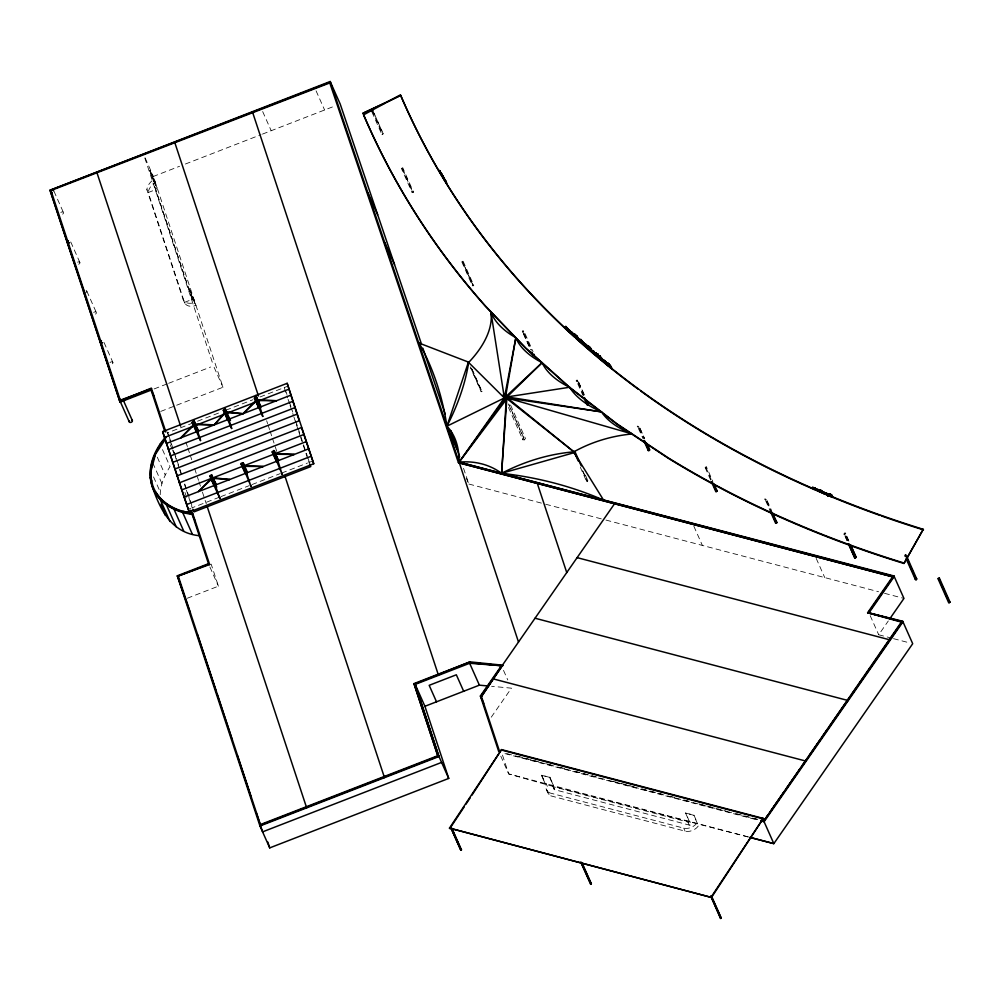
<?xml version="1.0" encoding="UTF-8"?>
<svg xmlns="http://www.w3.org/2000/svg" width="1000" height="1000" viewBox="0 0 1000 1000"><rect width="100%" height="100%" fill="white"/><g stroke="black" fill="none" stroke-linecap="round" stroke-linejoin="round"><path stroke-width="0.75" stroke-dasharray="5 3.75" d="M160.238 494.688C160.3 484.562 164.688 474.988 170.037 466.575L161.525 447.463M552.65 785.6L554.15 788.138A1.875 1.312 -24 0 0 554.675 789.7L689.275 825.088A1.475 1.025 -24 0 0 691.488 824.237L689.912 821.55A1.475 1.025 -24 0 1 687.938 822.075L553.337 786.688A1.875 1.312 -24 0 1 552.65 785.6L550.325 784.825M481.163 391.637L481.938 391.337L481.163 391.637L470.7 368.15M491.262 717.188L511.425 688.162L491.6 686.3M541.475 775.25L545.125 783.462L541.475 775.25L549.65 777.4L553.312 785.612M549.65 777.4L541.575 775.1L545.337 783.15M685.6 813.138L693.962 814.975L697.412 823.487L693.75 815.275L685.6 813.138L689.25 821.35L685.8 812.837M892.013 638.263L878.713 634.775L888.288 620.975M371.925 111.975L381.975 134.688L382.738 134.7L383.137 133.613L373.888 112.837M401.5 168.525L402.85 168.012L413.512 192.1L412.925 192.638L412.163 192.625L401.688 169.088L402.85 168.012M413.512 192.1L412.562 191.537L412.163 192.625M472.825 284.762L472.25 285.3L473.2 285.875L473.6 284.775L472.825 284.762L462.35 261.225M523.675 437.625L522.513 438.7L522.875 439.812L524.412 439.85L525.575 438.762L525.212 437.663L523.675 437.625L508.675 403.925M587.087 480.575L586.5 481.112L587.45 481.688L587.85 480.588L587.087 480.575L582.163 469.525M706.475 466.925L705.3 468.013L706.475 466.925L712.812 481.325M192.288 299.525L154.637 186.513A1.875 1.312 -24 0 1 155.3 185.138L155.825 184.8M149.775 170.637L153.812 178.688L155.625 185.525L149.775 170.637L155.625 185.525M176.663 405.225L222.987 387.25L153.387 176.438L179.562 166.275M185.387 164.025L261.025 134.662M262.475 134.1L334.513 106.15M151.975 177.312L157.175 187.812A1.875 1.312 -24 0 0 155.975 189.525L148.2 192.537L184.462 302.387A10.062 7.013 -24 0 0 196 305.413L194.662 302.4L193.425 302.825A10.062 7.013 -24 0 1 183.125 299.375L146.862 189.525A15.875 11.075 -24 0 1 153.025 179.95L154 179.25L155.338 182.262A15.875 11.075 -24 0 0 148.2 192.537L146.862 189.525M153.425 178.85L149.963 170.562L155.638 184.9M188.988 288.087C193.95 302.062 199.9 315.325 188.988 288.087L194.85 302.962M191.188 294.75L194.462 303.113M184.462 302.387L192.25 299.363A1.475 1.025 -24 0 0 194.175 299.875L192.4 297.025A1.475 1.025 -24 0 1 190.912 296.35M154.125 388.938L167.15 383.875M168.6 383.312L210.588 367.025M160.725 411.413L175.212 405.788M193.263 422.863L167.463 432.887L172.8 449.038M197.525 421.213L221.588 411.875M225.837 410.225L252.875 399.738M260 396.975L288.087 386.075M188.3 509.288L190.888 508.275M219.425 497.2L192.188 507.775L188.8 497.5M220.85 496.65L249.15 485.675M251.975 484.575L280.275 473.587M281.688 473.05L307.5 463.025M312.825 460.962L308.925 462.475L300.688 437.512M187.3 598.237L218.425 586.163L211.163 564.138M383.137 133.613L381.975 134.688M748.263 837L546.625 784.7L508.7 773.925L500.775 756.137M468.862 484.038L544.188 503.837M545.7 504.237L604.462 519.688M605.962 520.075L878.55 591.737M884.525 593.312L903.95 598.425M893.487 638.65L909.75 642.925M517.775 756.263L538.9 761.812M546.45 763.8L552.487 765.387M560.037 767.375L567.587 769.362M575.138 771.338L596.263 776.9M612.875 781.263L634.012 786.812M641.55 788.8L662.688 794.362M670.238 796.338L676.275 797.925M683.825 799.912L691.375 801.9M698.913 803.888L726.087 811.025M736.663 813.8L757.788 819.362M506.737 753.6L757.837 819.6M504.975 753.612L758.062 820.15M748.225 836.9L508.7 773.925L501.95 753.487M549.125 792.75L683.737 828.138A10.062 7.013 -24 0 0 696.213 823.938L696.938 823.012L698.275 826.025A10.062 7.013 -24 0 1 685.075 831.15L550.462 795.763L549.125 792.75A15.875 11.075 -24 0 1 545.788 784.262L546.013 783.337L547.362 786.35A15.875 11.075 -24 0 0 550.462 795.763M846.675 536.087L849.75 543.013M846.85 536.65L849.325 542.188M845.662 535.8L848.988 543M845.325 536.613L847.175 540.775M844.887 535.788L847.975 542.712M870.175 615.612L878.713 634.775M816.225 558.438L824.762 577.6M767.138 500.613L771.45 510.3M766.8 501.425L770.5 509.725M766.55 501.15L770.25 509.45M765.6 500.575L769.925 510.275M705.7 466.912L711.612 480.487M705.125 467.45L710.85 480.475M693.863 526.263L702.387 545.425M640.175 428.688L644.488 438.375M639.738 427.85L644.675 438.938M639.15 428.387L643.725 438.363M638.387 428.375L643.138 438.9M578.462 381.763L584.625 395.613M578.638 382.312L584.812 396.163M578.312 383.125L584.225 396.7M577.725 383.663L582.837 395.3M525.05 333.638L533.062 351.637M524.038 333.35L531.688 350.238M523.7 334.162L530.487 349.4M523.275 333.338L530.662 349.95M585.388 475.062L588.038 481.15M582.525 470.637L587.45 481.688M580.35 467.3L586.688 481.675M463.113 261.238L473.775 285.338M463.338 263.712L473.2 285.875M461.763 261.762L472.425 285.85M510.575 405.062L525.575 438.762M508.775 404.738L524.412 439.85M402.088 167.987L412.562 191.537M402.45 169.1L412.925 192.638M508.5 407.512L522.875 439.812M372.837 110.625L383.325 134.162M371.9 110.05L382.738 134.7M687.938 822.075L689.275 825.088M683.737 828.138L685.075 831.15M472.1 369.237L481.938 391.337M471.362 368.175L481.825 391.65M470.363 366.938L481.438 391.812M316.075 90.838L324.6 110M466.425 478.562L468.25 482.663M262.675 111.562L271.2 130.712M503.5 670.362L507.762 679.95M549.862 777.1L553.413 785.462L549.763 777.25M553.337 786.688L554.675 789.7M552.737 786.188L554.087 789.2M546.325 789.438L547.663 792.45M145.15 157.938L153.387 176.438M154.637 186.513L192.25 299.363M214.125 367.325L222.987 387.25M183.125 299.375L184.838 303.225M170.2 444.875L172.037 448.988M172.638 450.35L176.3 458.562M53.963 191.225L63.475 212.575M79.887 262.5L70.388 241.15A1.675 1.163 -24 0 0 69.987 240.675M209.9 567L218.425 586.163M86.825 291.175L96.325 312.525M157.3 457.2L165.2 474.95M104.038 342.512L112.9 362.438M152.762 462.938L161.9 483.475M153.537 476.9L160.238 491.95M463.525 468.288L468.375 482.6M286.025 391.688L286.95 394.462M289.375 401.825L292.775 412.125M295.688 420.95L297.638 426.838M298.125 428.312L307.35 456.275M307.838 457.75L309.3 462.163M284.2 387.575L287.6 397.863M288.075 399.325L289.538 403.738M290.025 405.2L293.412 415.487M293.9 416.95L295.837 422.825M296.325 424.288L298.263 430.163M298.75 431.637L300.2 436.037M266.65 420.737L267.625 423.675M268.1 425.15L269.562 429.55M270.05 431.025L271.988 436.9M272.462 438.363L276.837 451.587M150.162 170.487L152.363 177.162M144.85 158.038L213 364.425M185.912 442.137L187.375 446.538M187.85 448.013L191.737 459.75M194.638 468.562L198.525 480.312M199 481.788L200.463 486.188M202.4 492.062L206.275 503.812M167.537 432.038L169 436.463M169.288 436.987L171.225 442.863M171.438 443.825L179.475 467.825M179.963 469.3L181.9 475.163M184.8 483.975L192.562 507.475M173.275 450.5L174.737 454.913M175.225 456.375L179.1 468.125M179.587 469.6L181.525 475.462M184.438 484.275L185.888 488.688M186.375 490.15L188.312 496.025M184.975 492.463L186.925 498.363M153.812 178.688L155.3 185.138M93.675 312.462A1.675 1.163 -24 0 1 95.938 312.05A1.675 1.163 -24 0 1 95.875 313.788A1.675 1.163 -24 0 1 93.612 314.2M86.112 290.562A1.675 1.163 -24 0 1 86.363 292.438M77.575 262.188A1.675 1.163 -24 0 1 79.938 262.812A1.675 1.163 -24 0 1 77.487 264.312M109.987 362.688A1.675 1.163 -24 0 1 112.413 361.912A1.675 1.163 -24 0 1 112.338 363.8A1.675 1.163 -24 0 1 109.938 363.913M60.825 212.525A1.675 1.163 -24 0 1 62.975 212.05A1.675 1.163 -24 0 1 63.2 213.65A1.675 1.163 -24 0 1 61.075 214.4"/><path stroke-width="1.5" d="M199.225 535.7C171.287 532.825 160.138 509.762 151.888 485.525C146.562 468.413 154.075 450.175 165.413 437.262M165.938 437.65C154.525 450.613 146.7 468.825 152.137 486.075M151.037 477.525L151.037 469.387L152.688 461L155.95 452.575L151.287 469.938L151.037 477.525L152.675 485.225C157.012 498.288 168.663 507.663 181.675 511.337M831.475 497.013L832.625 497.275L831.462 494.675L830 494.137L830.975 496.5M602.038 359.613L604.4 362.075M460.812 849.825L461.5 849.688L460.8 850.125L451.062 827.925M590.65 884.262L591.35 883.825L590.65 884.262L580.9 862.362M720.5 918.4L721.2 917.962L720.5 918.4L711.087 896.587M821.875 492.475L821.438 490.863L823.512 493.35M571.413 332.113C572.312 332.1 571.95 333.263 573.425 335M584.913 343.762L586.175 344.888L584.237 343.35L585.688 346.225L584.438 343.2M610.125 365.925C607.013 361.425 611.15 366.688 609.087 365.387M820.35 492.113L819.562 491.863M602.975 413.375L617.35 424.462L668.263 458.263A1422.912 992 -24 0 0 902.487 563.025L903.962 563.45L923.25 529.312A1381.125 962.862 -24 0 1 400.438 94.85L363.6 114.862A1422.912 992 -24 0 0 485.337 305.9L525.612 347.887L569.587 387.262A90.65 47.475 3.8 0 0 601.538 411.9A78.5 40.163 3.8 0 0 632.225 433.95A115.4 87.3 -8.3 0 0 573.875 451.838L507.438 398.038L505.863 394.188L504.325 394.162L503.162 395.238L503.525 396.35L505.062 396.375L506.275 399.113L501.6 473.312A472.262 376.775 -43.6 0 1 603.575 500.112L574.15 452.663L501.6 473.312A83.713 68.787 -53.3 0 0 481.863 463.9L478.212 463.062A83.713 68.787 -53.3 0 0 459.113 462.137L893.962 575.975L903.95 598.425L890.025 618.475M571.15 333.2L569.45 330.613L571.388 333.512M588.812 348.55L586.825 345.3L589.45 348.975L587.413 347.388L586.912 345.262M829.375 495.45L827.65 493.688L829.587 495.613M506.863 398.575L501.6 473.312A191.8 162.1 -49.1 0 1 573.875 451.838L506.863 398.575L505.637 395.838M569.6 330.5L571.3 333.088M587.25 345.95L588.013 347.55M816.737 490.363L814.862 488.088L818.512 491.188M829.613 495.925L829.038 494.338L827.575 493.812M816.637 489.825L815.6 488.525L815 488.938M815.113 488.438L816.312 489.275L815.062 488.562M504.95 394.963L515.837 337.688A77.312 42.987 5.9 0 1 490.875 311.675A97.225 53.537 -26.4 0 1 468.638 362.475A174.575 99.6 -49.9 0 1 446.938 426.188A90.375 56.438 -53.8 0 1 459.113 462.137L518.5 642.025M83.912 291.413L67.025 241.812L67.537 240.512M586.962 347.137L584.712 343.913L586.175 344.888M599.362 356.125L600.175 358.825L600.788 359.038L599.412 356.1L602.112 360.513L600.075 355.925L600.538 357.55M571.587 333.762L569.163 329.938M589.25 349.113L587.062 346M591.287 350.625C587.825 345.7 589.888 346.262 591.213 350.662C588.387 347.362 590.262 351.463 592.025 350.975C592.062 349.513 588.587 344.938 588.55 346.863M823.875 493.738L823.288 491.987L825.413 493.55M825.25 493.05C828.25 493.462 823.913 491.9 826 494.45M446.938 426.188L468.25 362.625L469.025 362.325L419.15 343.088A472.25 312.562 -43.8 0 1 446.938 426.188L504.375 397.975L490.875 311.675M196.35 431.825L192.15 422.4L193.663 421L198.688 430.925M198.412 432.025L194.137 422.438L194.488 421.5M193.55 424.663L180.787 437.875L193.787 425.387L193.55 424.663L200.4 440.625M200.65 440.525L194.3 421.075M227.488 419.75L223.287 410.325L224.8 408.925L230.5 420.363M229.537 419.938L225.275 410.363L225.625 409.412M224.675 412.587L214.25 424.888L195.3 423.988L195.538 424.712L214.25 424.888L224.913 413.3L224.675 412.587L231.537 428.55M231.788 428.45L226.425 411.9L226.663 412.625L243.05 413.713L256.05 401.225L255.812 400.5L243.05 413.713L226.425 411.9M184.125 497.175L162.65 431.613L287.175 383.3L313.738 463.738L189.213 512.062L184.125 497.175L214.088 485.55L209.887 476.125L211.4 474.725L216.425 484.65M216.75 487.113L211.875 476.163L212.225 475.213M211.462 477.912L211.112 478.862L219.838 498.438L219.425 497.2M219.838 498.438L212.625 477.463L215.062 482.938M258.612 407.675L254.412 398.237L254.762 397.3L256.75 397.337L260.95 406.763L290.912 395.138L287.175 383.3M260.675 407.863L256.4 398.288L256.75 397.337M255.812 400.5L262.663 416.463M262.913 416.362L257.562 399.825L257.8 400.55L276.512 400.725L257.562 399.825M215.263 485.1L245.225 473.475L241.025 464.038L241.363 463.1L243.363 463.137L247.55 472.562M247.275 473.663L243.012 464.087L243.363 463.137M244.225 466.825L243.062 467.275L250.963 486.35L243.162 462.725M276.35 461.388L272.15 451.962L273.663 450.562L278.688 460.487M278.412 461.587L274.137 452L274.488 451.062M275.363 454.738L274.188 455.2L282.1 474.275L275.712 453.8L273.663 450.562M594.25 353.625L593.8 352.837L595.288 354.188L593.35 350.925L595.962 354.35M830.913 494.675L829.875 494.862L831.1 496.538M812.613 487.375L814.062 488.1L813.188 488.3M824.987 493.95L823.95 492.7L825.375 494.288M823.75 492.212L825.113 493.537M572.75 334.637L572.062 332.6L573.7 335.462M610.638 366.6L608.062 363.4L610.612 365.688L610.575 366.625L609.525 366.188L610.275 367.35M610.825 366.45L609.513 366.087M587.163 347L584.75 343.9M67.475 241.4L68.362 243.025A1.675 1.163 -24 0 0 69.588 242.675M821.438 492.475L820.713 492.125L821.35 491.8M819.513 490.037L820.362 491.812M156.188 453.125L165.312 439.3M903.962 563.45L923.25 529.312M814.775 488.125L813.5 488.837L815.325 489.475M825.675 493.3L827.3 494.688M449.5 828.125L501.538 749.6L763.275 818.413L711.488 897.463L449.5 828.125L711.488 897.463M449.75 828.65L464.263 806.762M465.962 804.2L470.225 797.763M471.938 795.188L501.538 749.6M711.237 896.938L763.275 818.413M458.413 462.675L893.1 576.95L458.413 462.675L329.588 82.362L330.175 81.512L340.163 103.95L421.375 343.787M50.237 190.787L329.825 82.912L330.412 82.062L50 190.238L330.175 81.512L459.113 462.137L894.212 576.525L868.962 612.875L901.475 621.425M151.225 390.062L120.087 402.137L120.2 400.188L151.575 388.65L119.85 401.587L50 190.238L51.2 191.038M119.85 401.587L120.45 400.737L50.963 190.487M470 661.862L414.925 683.863L424.913 706.3L448.725 778.425L269.725 847.887L259.738 825.438L260.325 824.587L437.775 755.725L413.963 683.612L470 661.862L502.612 665.175L481.488 696.475L502.612 665.175M208.438 563.713L209.638 564.513L208.438 563.713L177.3 575.8L259.975 825.987L260.575 825.138L178.263 576.05L209.638 564.513L192.725 513.488L191.95 513.787C177.587 511.938 163.025 505.363 155.162 492.688M498.713 751.488L480.387 696L501.425 665.713L469.4 662.725L479.387 685.163L488.55 686.025M480.637 696.55L614.987 503.113M879.125 654.95L901.85 622.238L867.613 612.75L892.862 576.4M867.862 613.3L893.962 575.975M867.613 612.75L901.612 621.688L763.825 820.95L768.263 814.562M770.037 812.013L784.212 791.6M785.987 789.05L800.175 768.625M801.938 766.075L804.6 762.25M807.237 758.45L805.487 760.975L492.962 678.812M809 755.925L820.387 739.513M822.15 736.988L827.4 729.412M829.163 726.888L850.2 696.6M851.95 694.075L857.212 686.5M858.962 683.975L864.225 676.413M865.975 673.888L870.362 667.575M872.113 665.05L877.375 657.475M902.712 621.263L912.7 643.7L773.838 843.625L763.85 821.188L902.712 621.263L868.962 612.875M902.95 621.812L764.087 821.737L761.075 820.938M632.225 433.95L507.438 398.038L507.075 396.925L601.538 411.9L507.438 398.038L459.113 462.137L504.375 397.975L468.638 362.475M459.113 462.137L504.75 399.087L504.375 397.975M164.762 438.975L160.312 444.738L160.037 444.137M571.613 331.962L574.425 337.088M84.038 290.487L83.475 291.837L84.7 292.475M120.6 400.562L120.225 400.513A1.675 1.163 -24 0 1 119.7 398.938L119.812 398.812M814.025 489.513L813.05 488.45L813.975 487.962M812.763 487.2L815.15 488.775M816.488 488.738L818.35 491.35M817.362 489.812L816.737 489.113M819.312 491.35L818.175 489.462L819.388 491.538M819.025 491.25L818.538 489.613M820.3 491.637L819.887 490.2M820.812 490.6L819.987 490.487L822.262 491.7M820.938 490.2L821.438 490.863M820.138 490.312L821.188 490.763M824.587 492.5L823.225 492.238M826.525 493.475L828.15 495.925M827.15 494.862L826.963 493.263M828.025 494.325L829.225 495.538M827.875 495.087L829.038 495.525M829.837 494.312L831.312 494.85L831.95 496.987L831.462 494.675M371.9 110.05L371.5 111.15L372.837 110.625M523.05 330.863L522.65 331.95L523.413 331.962M534.3 354.412L533.138 355.487L533.538 354.4M505.062 396.375L506.225 395.3L505.863 394.188M577.075 380.363L576.5 380.9L577.438 381.463M583.888 397.512L587.163 404.988L587.925 405.012L588.5 404.475L587.087 401.15M574.163 451.562L573.763 452.663L574.938 451.575L574.163 451.562L576.013 455.712M643.938 440.838L648.25 450.538L649.025 450.55L649.6 450.012L646.95 443.913M716.55 491.562L716.95 490.475L715.788 491.55L716.55 491.562L712.237 481.875M770.1 510.825L775.65 523.288L776.812 522.212M844.675 533.312L844.275 534.4L845.438 533.325M854.75 557.938L855.925 556.862L854.75 557.938L848.587 544.1M915.863 578.612L915.275 579.15L916.225 579.725L916.625 578.625L915.863 578.612L912.163 570.3M937.987 578.525L939.338 578L950 602.1L949.412 602.638L948.65 602.612L938.175 579.075L939.338 578M950 602.1L949.05 601.525L948.65 602.612M569.4 330.65L571.35 333.05L570.662 332.837M567.025 328.988L566.55 329.562L565.45 326.525M565.85 326.337L567.5 330.225M566.213 327.738L568.288 328.988L565.262 326.662M566.912 327.788L567.875 329.212M567.225 328.375L568.987 331.7M568.062 329.625L567.638 328.738M572.775 333.387L574.438 335.975M574.625 336.95L573.25 333.3M573.387 333.738L574.85 335.2L573.612 334.25M575.575 337.425L576.188 337.65C572.737 329.35 577.65 338.862 576.6 338.325M575.487 334.637L575.913 335.613M576.675 336C583.763 347.088 578.488 337.975 577.3 338.938L576.675 336L580.062 341.325M577.188 336.763L580.262 341.188M577.5 338.162L577.388 336.625M577.3 338.938L576.875 335.85M582.562 343.088L580.15 339.625L581.163 339.663L583.975 343.75L582.775 342.688M580.337 340.025L581.163 339.663M581.812 340.737L584.763 345.312M581.8 341.3L584.175 343.6L582.688 342.688M581.712 340.913C583.675 344.65 580.688 342.163 581.912 341.938M584.612 344.588L583.513 342.575M585.2 344.538L586.7 346.413L585.562 345.35M585.975 345.025L585.95 344.387M589.5 349L591.413 350.513M589.775 349.613L589.725 348.888M593.438 352.1L595.175 353.062L593.675 352.075M593.8 352.837L595.475 354.038L593.312 351M594.038 353.375L594.012 352.713M597.038 353.975L598.55 357.413M597.388 353.988L599.575 358.312L597.388 353.988L598.288 354.762M598.138 357.05C592.725 345.363 599.062 362.438 596.275 353.688M598.05 354.25L598.475 355.238M601.55 357.987L603.538 360.55M601.775 358.512L602.938 359.988L602.137 359.6M604.212 362.225L602.737 360.1L603.35 360.462M605.138 361.025L606.65 364.462L604.25 360.838M606.65 364.462L605.55 361.388M605.262 361.912C602.163 356.9 606.312 366.775 604.375 360.737M607.263 364.988C602.6 355.55 611.188 370.075 607.537 364.45M607.475 363.375L608.375 365.425M607.725 364.875L608.225 365.487M610.438 367.413L611.925 368.575L610.5 367.825M813.65 488.525L814.488 488.575M829.85 494.15L830.675 496.512M440.112 171.25C445.538 184.112 437.062 164.4 440.2 172.5M440.175 172.4L441.662 174.788M441.138 173.837C441.362 172.475 442.65 177 441.788 174.4M441.475 173.988L442.912 176.6M441.962 174.613L439.363 170.662M442.2 175.413L441.287 173.562M442.55 175.463L445.613 181.337M442.75 175.812L442.975 177.312M444.15 178.95L441.65 174.288L443.812 177.913M443.512 177.763L443.325 176.962L443.7 177.712M445.3 180.8L443.812 178.375M444.2 179.412L446.587 183.012L445.075 180.912M445 179.762L445.763 181.363L444.95 179.6M445.188 181.112L444.725 179.213M445.725 181.863L446.587 183.012M827.738 493.638L827.55 494.425M541.25 362.225L525.862 348.425L485.588 306.45A1422.912 992 -24 0 1 363.85 115.412L362.987 113.225L400.675 95.388A1381.125 962.862 -24 0 0 573.55 336.225M385.425 102.888L362.987 113.225M388.2 101.525L399.288 96.075M831.338 496.45L830.212 494.5M609.375 366.425L608.987 365.425L610.087 365.725M119.6 401.05L151.337 388.113L165.9 432.025M192.15 422.4L194.137 422.438M223.287 410.325L225.275 410.363M254.412 398.237L256.4 398.288M194.2 425.637L195.362 425.175M225.325 413.55L226.488 413.1M256.45 401.475L257.625 401.025M164.488 437.45L289.012 389.137M166.388 443.462L228.65 419.3M229.812 418.85L259.775 407.212M168.363 449.625L292.887 401.312L290.912 395.138M170.413 455.962L294.938 407.638L292.887 401.312M172.525 462.45L297.05 414.137L294.938 407.638M174.713 469.1L299.237 420.775L297.05 414.137M176.975 475.9L301.488 427.575L313.738 463.738M179.288 482.85L303.812 434.525M209.887 476.125L211.875 476.163M241.025 464.038L243.012 464.087M272.15 451.962L274.137 452M181.675 489.95L272.9 454.55M275.788 453.425L306.2 441.625M211.938 479.35L213.1 478.9M246.388 473.025L308.65 448.862M186.637 504.55L311.163 456.225M182.85 511.3L191.788 513.112L182.85 511.3C172.062 508.212 161.925 501.975 155.912 492.3L156.15 492.85M151.888 485.525C157.487 502.688 175.1 512.388 192.2 514.338L192.725 513.488M177.55 576.35L209.4 563.975M424.913 706.3L479.387 685.163M259.738 825.438L438.738 755.975L414.925 683.863M259.975 825.987L438.975 756.525L415.163 684.412L469.65 663.263L501.425 665.713M441.6 762.412L262.6 831.862L256.25 812.663M589.975 349.475L591.975 351.112M121.013 400.525L122.062 400.763M593.15 351.062L595.775 354.663M825.35 492.875L825.662 493.625M821.25 492.375L820.788 491.05M595.925 354.613L594.487 353.862M569.587 387.262L507.075 396.925L542.112 362.663A78.575 42.663 4.5 0 0 569.587 387.262L617.1 423.913L668.025 457.725A1422.912 992 -24 0 0 902.237 562.475L903.713 562.9M827.875 494.137L829.188 494.825M611.6 367.9L610.475 367.2M101.475 340.588A1.675 1.163 -24 0 0 100.75 341.037L100.5 340.487A1.675 1.163 -24 0 0 100 341.45L100.188 342.025A1.675 1.163 -24 0 0 101.137 342.413L101.188 342.413M814.7 488.25L816.2 489.162M830.062 494.675L831.05 494.975M571.862 332.75L572.962 333.8M275.538 454.263L294.25 454.45L275.3 453.55M506.275 399.113L504.75 399.087L503.162 395.238M587.562 403.9L588.325 403.913M638.538 427.013L637.587 426.438M649.425 449.45L648.25 450.538M765.938 499.762L764.987 499.188M596.1 353.787L597.163 354.862M474.787 662.875L480.863 663.487M485.412 663.95L491.488 664.562M496.037 665.025L500.588 665.487M502.1 665.638L502.863 665.713M68.362 243.025L67.425 242.638M820.337 491.987L819.525 491.538M584.3 343.312L585.75 344.525M749.762 837.387L773.838 843.625L751.237 837.688M589.362 349.012L588.575 348.45M577.112 557.638L889.65 639.8M535.037 618.225L848.25 700.562M501.8 750.125L761.35 818.363M763.538 818.938L762.6 818.225M760.837 820.4L763.85 821.188M816.325 488.913L817.25 489.538M821.338 491.075L822.375 491.975M588.275 346.238L591.825 351.125M823.8 492.375L824.712 492.825M84.425 292.987L83.725 292.188M582.263 341.788L583.325 342.725M826.438 493.275L828 496.1M821.4 491.312L822.412 491.525M814.75 489.038L816.263 489.688M832.625 497.275L831.413 496.75M611.925 368.575L610.688 367.688M260.95 406.763L258.337 402.25M582.413 343.062L580.737 339.3M600.55 411.5L569.825 387.812L542.35 363.2M826.65 493.75L825.763 493.225L826.112 493.925M595.45 354.425L594.688 353.725M574.825 334.363L575.712 335.138M588.75 346.712L588.462 346.087M608.538 363.875L608.263 363.25M580.15 339.625L582 341.15M577.7 338.025L578.713 338.9M611.413 368.05L611.725 368.725M581.25 342.075L581.638 342.375M607.863 365.2L606.15 361.912M826.312 494.5L825.825 493.125M570.475 332.975C574.6 335.275 566.475 326.163 569.987 332.375M610.237 367.562L609.562 366.712M600.725 357.962L599.65 356.887L599.85 357.512M607.525 365.025L608.888 366.3L607.675 363.237M605.275 361.35L603.9 360.075L605.138 363.137M605.087 361.5L604.362 360.637L604.388 361.463M597.175 354.3L595.8 353.038L597.025 356.087M596.975 354.45L596.263 353.587L596.287 354.425M572.95 334.5L572.038 332.65M587.837 347.587L586.788 345.412M440.05 172.013L440.425 172.387M816.525 489.2L816.9 490.062M569.95 331.887L569.55 331.188M442.863 176.15L442.312 175.7M445.337 180.625L445.95 181.75M439.837 171.513L439.588 170.538M441.788 175.2L441.712 174.525M100.013 341.5L120.087 402.137M595.175 353.062L593.875 351.925M440.337 172.213L440.05 171.55L440.35 172.5M441.55 174.412L442.825 177.037M444.738 179.713L446.362 183.125M444.775 179.875L445.538 181.475M165.162 515.125L161.05 504.075M939.188 579.375L945.975 594.6M947.2 597.375L949.05 601.525M938.938 579.1L949.412 602.638M906.762 556.475L916.812 579.188M907.225 559.225L910.925 567.537M906.363 557.562L916.225 579.725M906.213 558.938L915.462 579.7M831.312 494.85L832.463 497.45M850.987 545.788L855.925 556.862M850.55 544.95L856.1 557.413M849.35 544.113L855.525 557.962M827.425 494.95L827.788 495.775M849.025 544.925L854.575 557.388M823.95 492.7L823.787 492.875M822.288 491.238L823.363 493.512M820.562 490.037L821.712 492.55M817.525 489.637L818.138 491.025M772.688 513.075L777 522.762M771.125 511.112L776.05 522.188M770.875 510.838L776.425 523.3M714.05 484.1L717.138 491.025M711.475 481.85L715.788 491.55M646.525 443.088L649.6 450.012M644.7 440.85L649.025 450.55M608.062 363.4L608.938 365.5M600.075 355.925L602.112 360.513M600.588 359.188L599.338 356.213M597.587 353.85L599.575 358.312M575.3 334.775L577.013 338.688M574.462 334.35L575.988 337.788M568.288 328.988L569.163 330.938M567.875 328.625L569.4 332.062M566.263 326.7L566.638 327.55M566.812 327.95L567.688 329.963M586.663 400.312L588.5 404.475M584.837 398.088L587.925 405.012M531.712 352.163L532.95 354.938M531.9 352.725L533.138 355.487M574.938 451.575L581.263 465.95M574.538 452.675L578.225 460.962M443.338 177.463L444.375 179.725M711.45 896.062L721.2 917.962M711.112 895.975L721.188 918.275M710.763 896.2L720.837 918.487M367.875 192.688L377.625 214.587M384.738 242.475L394.487 264.375M447.475 427.788L457.225 449.688M582.212 863.3L591.35 883.825M581.875 863.213L591.337 884.137M580.913 862.062L590.988 884.35M480.387 696L483.688 703.4M499.412 750.95L481.25 695.938M463.675 691.263L456.337 674.788L429.175 685.325L436.512 701.8M413.963 683.612L437.775 755.725M309.538 463.837L310.763 466.575L194.013 511.875L192.8 509.15M438.738 755.975L448.725 778.425M451.737 828.1L461.488 850M452.025 829.075L461.163 849.6M451.388 828.312L461.138 850.212M451.05 828.225L460.8 850.125M257.175 402.713L258.363 405.387M255.238 398.738L259.5 408.312M275.5 454.663L277.938 460.138M274.938 456.488L276.762 460.6M272.975 452.463L277.238 462.038M226.625 413.025L229.062 418.5M224.112 410.812L228.375 420.4M243.75 465.375L246.188 470.85M241.85 464.538L246.112 474.113M193.663 421L196.1 426.475M194.938 426.925L196.762 431.037M192.975 422.9L197.237 432.475M210.712 476.613L214.975 486.2M153.763 395.75L150.738 388.963L164.85 431.7M51.95 193.1L51.7 192.55A1.675 1.163 -24 0 1 50.812 190.925A1.675 1.163 -24 0 1 53.338 190.212L53.575 190.763A1.675 1.163 -24 0 0 53.25 190.625M50.613 191.887L66.988 241.5M191.95 513.787L194.638 519.812M67.487 240.55L67.737 241.1A1.675 1.163 -24 0 1 68.463 240.65M182.413 511.912L192.413 534.35M173.787 508.762L183.775 531.213M123.5 400.662L132.363 420.588M166.25 504.438L176.238 526.888M129.25 421.8L119.75 400.45A1.675 1.163 -24 0 0 120.463 401.05M159.987 499.038L169.988 521.487M150.238 477.738L151.7 481.025M177.3 575.8L190.413 613.25M191.65 512.788L192.2 514.338M422.863 348.2L445.275 414.387M450.75 430.562L459.65 456.838M537.05 482.625L566.75 572.575M252.587 112.263L438.512 675.35M174.762 142.463L258.475 395.988M285.075 476.55L384.5 777.663M281.688 473.05L282.1 474.275M250.562 485.125L250.963 486.35M96.938 172.662L180.65 426.188M207.25 506.75L306.675 807.875M190.812 510.163L208.675 564.263M162.65 431.613L189.213 512.062M267.775 841.975L269.725 847.887M197.237 633.925L216.262 691.538M217.237 694.488L232.35 740.288M237.237 755.05L251.375 797.887M83.975 292.738L100.25 342.05A1.675 1.163 -24 0 1 100.487 341.337M577.575 338.5L577.762 339.338M274.3 450.637L274.887 453.3M225.425 409L226.012 411.662M102.6 342.612A1.675 1.163 -24 0 1 100.438 342.562M122.4 400.5A1.675 1.163 -24 0 1 121.675 400.95M131.65 419.988A1.675 1.163 -24 0 1 132.175 421.55A1.675 1.163 -24 0 1 129.963 422.4A1.675 1.163 -24 0 1 129.45 420.838M51.575 193.05A1.675 1.163 -24 0 1 50.85 192.438M923.5 529.862A1381.125 962.862 -24 0 1 881.65 516M880.225 515.5A1381.125 962.862 -24 0 1 640.825 391.087M638.35 389.288A1381.125 962.862 -24 0 1 575.85 338.312M515.837 337.688L505.55 396.9L542.112 362.663A76.888 42.287 4.8 0 1 515.837 337.688M211.287 478.387L198.525 491.587L211.525 479.113L211.287 478.387M504.562 750.738L504.562 750.738M905.375 555.075L904.975 556.163L905.75 556.175L906.15 555.087L905.375 555.075M759.775 817.8L759.775 817.8M263.125 466.525L244.4 466.35L244.163 465.625L263.125 466.525M229.65 479.513L213.275 478.425L213.038 477.713L229.65 479.513M257.25 399.562L255.875 395.4L257.15 399.575"/></g></svg>
